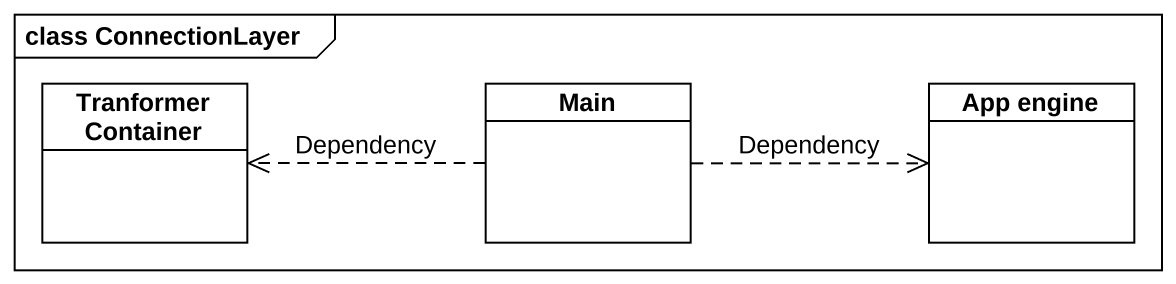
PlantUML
@startuml
mainframe class ConnectionLayer
hide circle
hide empty members
class "Tranformer Container" as Tranformer_Container
class Main
class "App engine" as App_engine
Main .left.> Tranformer_Container : Dependency
Main .right.> App_engine : Dependency
@enduml
